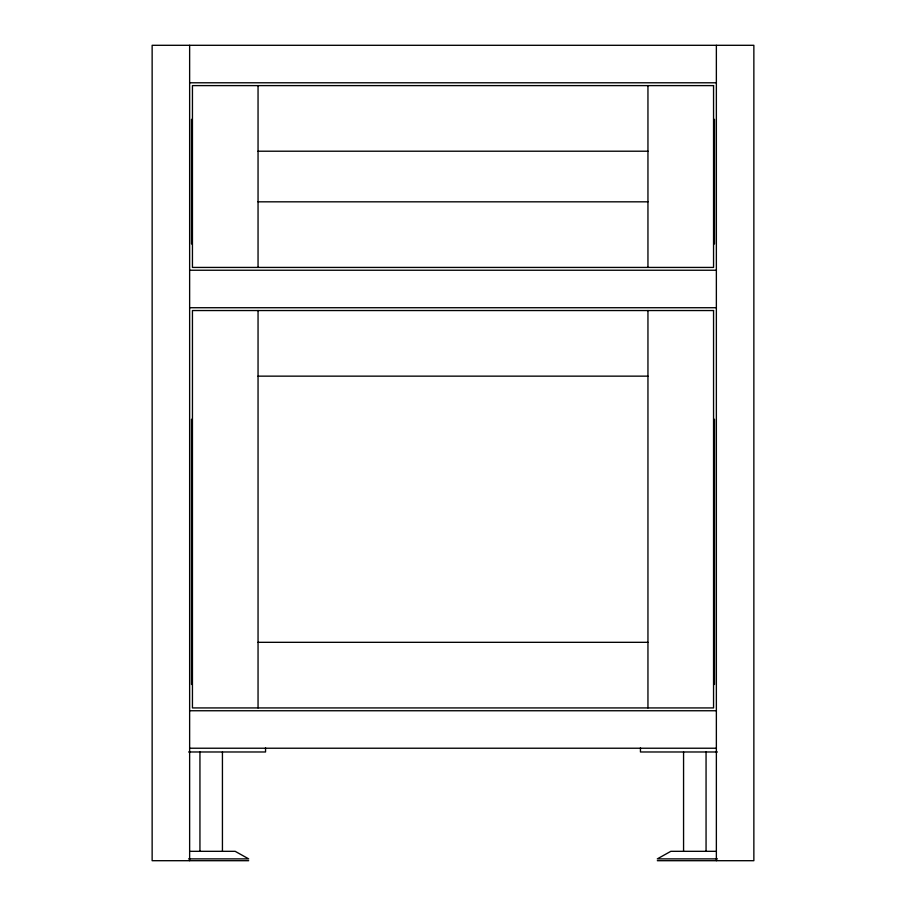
<?xml version="1.0" encoding="UTF-8"?>
<svg xmlns="http://www.w3.org/2000/svg" width="906" height="906" viewBox="0 0 906 906"><rect width="100%" height="100%" fill="white"/><g stroke="black" fill="none" stroke-linecap="round" stroke-linejoin="round"><path stroke-width="1.36" d="M189.637 82.786L716.363 82.786M258.051 151.211L647.949 151.211M258.051 201.823L647.949 201.823M189.637 270.237L716.363 270.237M189.637 307.723L716.363 307.723M258.051 376.149L647.949 376.149M258.051 642.32L647.949 642.32M189.637 710.746L716.363 710.746M189.637 748.231L716.363 748.231M188.618 751.98L265.549 751.98L265.549 747.846M717.382 751.98L640.451 751.98L640.451 747.846M190.419 851.323L235.175 851.323L248.686 858.888L188.561 858.888M715.581 851.323L670.825 851.323L657.314 858.888L717.439 858.888M248.686 860.7L152.14 860.7L152.14 45.3L753.86 45.3L753.86 860.7L657.314 860.7M716.363 45.3L716.363 860.7M714.494 119.343L714.494 243.997M714.494 419.263L714.494 684.494M706.057 751.98L706.057 851.323M683.566 751.98L683.566 851.323M647.949 85.606L647.949 267.429M647.949 310.543L647.949 707.926M258.051 85.606L258.051 267.429M258.051 310.543L258.051 707.926M222.434 751.98L222.434 851.323M199.943 751.98L199.943 851.323M191.506 119.343L191.506 243.997M191.506 419.263L191.506 684.494M189.637 45.3L189.637 860.7M713.554 85.606L192.446 85.606L192.446 267.429L713.554 267.429L713.554 85.606M713.554 310.543L192.446 310.543L192.446 707.926L713.554 707.926L713.554 310.543"/></g></svg>
